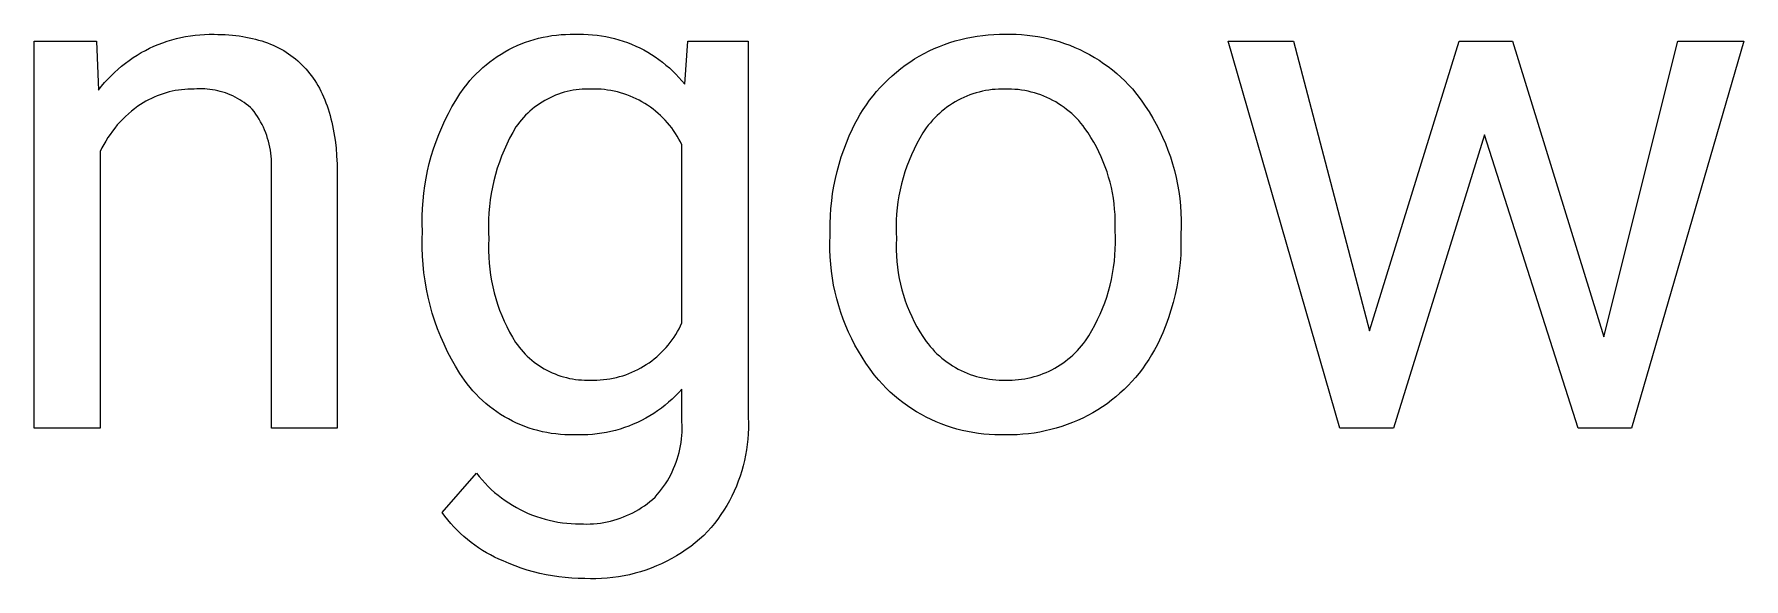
# Model space of a CAD drawing. Header units: millimetres. Extents: x -1283 to 2747, y -259 to 2557.
# Drawn here: x 1605.6 to 1691, y -88.9 to -61.6 of the extents above; entities that cross this region are included whole.
import ezdxf

# ---------------------------------------------------------------- set-up
doc = ezdxf.new("R2010")
doc.units = ezdxf.units.MM
doc.header["$MEASUREMENT"] = 0
doc.layers.add('Domyślny', color=7, linetype='Continuous', true_color=0x000000)

msp = doc.modelspace()

# ---------------------------------------------------------------- linework, layer by layer
at = {"layer": 'Domyślny'}
for p, q in [((1605.58, -81.318), (1605.58, -61.989)), ((1605.58, -61.989), (1608.693, -61.989)), ((1608.693, -61.989), (1608.8, -64.432)), ((1611.345, -62.342), (1611.56, -62.243)), ((1611.56, -62.243), (1611.779, -62.15)), ((1611.779, -62.15), (1612, -62.065)), ((1612, -62.065), (1612.225, -61.988)), ((1612.225, -61.988), (1612.452, -61.919)), ((1612.452, -61.919), (1612.681, -61.857)), ((1612.681, -61.857), (1612.912, -61.803)), ((1612.912, -61.803), (1613.145, -61.756)), ((1613.145, -61.756), (1613.379, -61.718)), ((1613.379, -61.718), (1613.615, -61.688)), ((1613.615, -61.688), (1613.851, -61.665)), ((1613.851, -61.665), (1614.088, -61.651)), ((1614.088, -61.651), (1614.325, -61.645)), ((1614.325, -61.645), (1614.562, -61.647)), ((1614.562, -61.647), (1614.752, -61.648)), ((1614.752, -61.648), (1614.938, -61.653)), ((1614.938, -61.653), (1615.121, -61.662)), ((1615.121, -61.662), (1615.302, -61.674)), ((1615.302, -61.674), (1615.479, -61.689)), ((1615.479, -61.689), (1615.653, -61.707)), ((1615.653, -61.707), (1615.825, -61.729)), ((1615.825, -61.729), (1615.993, -61.755)), ((1615.993, -61.755), (1616.159, -61.783)), ((1616.159, -61.783), (1616.322, -61.815)), ((1616.322, -61.815), (1616.481, -61.851)), ((1616.481, -61.851), (1616.638, -61.89)), ((1616.638, -61.89), (1616.792, -61.932)), ((1616.792, -61.932), (1616.943, -61.977)), ((1616.943, -61.977), (1617.09, -62.026)), ((1617.09, -62.026), (1617.235, -62.078)), ((1617.235, -62.078), (1617.377, -62.134)), ((1617.377, -62.134), (1617.516, -62.193)), ((1617.516, -62.193), (1617.652, -62.256)), ((1617.652, -62.256), (1617.785, -62.321)), ((1617.785, -62.321), (1617.916, -62.39)), ((1629.292, -62.41), (1629.494, -62.307)), ((1629.494, -62.307), (1629.701, -62.212)), ((1629.701, -62.212), (1629.91, -62.123)), ((1629.91, -62.123), (1630.122, -62.042)), ((1630.122, -62.042), (1630.337, -61.968)), ((1630.337, -61.968), (1630.555, -61.902)), ((1630.555, -61.902), (1630.774, -61.843)), ((1630.774, -61.843), (1630.996, -61.792)), ((1630.996, -61.792), (1631.219, -61.748)), ((1631.219, -61.748), (1631.443, -61.712)), ((1631.443, -61.712), (1631.669, -61.683)), ((1631.669, -61.683), (1631.895, -61.662)), ((1631.895, -61.662), (1632.122, -61.649)), ((1632.122, -61.649), (1632.349, -61.644)), ((1632.349, -61.644), (1632.576, -61.647)), ((1632.576, -61.647), (1632.8, -61.64)), ((1632.8, -61.64), (1633.024, -61.64)), ((1633.024, -61.64), (1633.248, -61.649)), ((1633.248, -61.649), (1633.471, -61.665)), ((1633.471, -61.665), (1633.694, -61.688)), ((1633.694, -61.688), (1633.916, -61.719)), ((1633.916, -61.719), (1634.136, -61.757)), ((1634.136, -61.757), (1634.356, -61.803)), ((1634.356, -61.803), (1634.573, -61.856)), ((1634.573, -61.856), (1634.789, -61.917)), ((1634.789, -61.917), (1635.002, -61.985)), ((1635.002, -61.985), (1635.213, -62.06)), ((1635.213, -62.06), (1635.421, -62.142)), ((1635.421, -62.142), (1635.627, -62.231)), ((1635.627, -62.231), (1635.829, -62.327)), ((1635.829, -62.327), (1636.028, -62.43)), ((1638.074, -64.143), (1638.235, -61.989)), ((1638.235, -61.989), (1641.241, -61.989)), ((1641.241, -61.989), (1641.241, -80.794)), ((1650.536, -62.359), (1650.794, -62.251)), ((1650.794, -62.251), (1651.055, -62.151)), ((1651.055, -62.151), (1651.32, -62.06)), ((1651.32, -62.06), (1651.587, -61.978)), ((1651.587, -61.978), (1651.857, -61.904)), ((1651.857, -61.904), (1652.129, -61.84)), ((1652.129, -61.84), (1652.403, -61.785)), ((1652.403, -61.785), (1652.679, -61.739)), ((1652.679, -61.739), (1652.956, -61.702)), ((1652.956, -61.702), (1653.235, -61.674)), ((1653.235, -61.674), (1653.514, -61.656)), ((1653.514, -61.656), (1653.793, -61.646)), ((1653.793, -61.646), (1654.073, -61.647)), ((1654.073, -61.647), (1654.348, -61.641)), ((1654.348, -61.641), (1654.623, -61.646)), ((1654.623, -61.646), (1654.898, -61.659)), ((1654.898, -61.659), (1655.172, -61.682)), ((1655.172, -61.682), (1655.445, -61.714)), ((1655.445, -61.714), (1655.716, -61.755)), ((1655.716, -61.755), (1655.987, -61.806)), ((1655.987, -61.806), (1656.255, -61.866)), ((1656.255, -61.866), (1656.521, -61.934)), ((1656.521, -61.934), (1656.785, -62.012)), ((1656.785, -62.012), (1657.046, -62.099)), ((1657.046, -62.099), (1657.304, -62.194)), ((1657.304, -62.194), (1657.559, -62.298)), ((1657.559, -62.298), (1657.809, -62.411)), ((1670.801, -81.318), (1665.215, -61.989)), ((1665.215, -61.989), (1668.49, -61.989)), ((1668.49, -61.989), (1672.279, -76.459)), ((1672.279, -76.459), (1676.762, -61.989)), ((1676.762, -61.989), (1679.413, -61.989)), ((1679.413, -61.989), (1683.986, -76.763)), ((1683.986, -76.763), (1687.685, -61.989)), ((1690.975, -61.989), (1685.373, -81.318)), ((1687.685, -61.989), (1690.975, -61.989)), ((1609.948, -63.235), (1610.134, -63.088)), ((1610.134, -63.088), (1610.325, -62.947)), ((1610.325, -62.947), (1610.52, -62.812)), ((1610.52, -62.812), (1610.72, -62.684)), ((1610.72, -62.684), (1610.924, -62.563)), ((1610.924, -62.563), (1611.133, -62.449)), ((1611.133, -62.449), (1611.345, -62.342)), ((1617.916, -62.39), (1618.043, -62.463)), ((1618.043, -62.463), (1618.167, -62.539)), ((1618.167, -62.539), (1618.288, -62.618)), ((1618.288, -62.618), (1618.407, -62.701)), ((1618.407, -62.701), (1618.522, -62.787)), ((1618.522, -62.787), (1618.634, -62.876)), ((1618.634, -62.876), (1618.744, -62.969)), ((1618.744, -62.969), (1618.85, -63.065)), ((1618.85, -63.065), (1618.954, -63.165)), ((1618.954, -63.165), (1619.055, -63.268)), ((1627.985, -63.311), (1628.158, -63.164)), ((1628.158, -63.164), (1628.336, -63.022)), ((1628.336, -63.022), (1628.518, -62.887)), ((1628.518, -62.887), (1628.705, -62.758)), ((1628.705, -62.758), (1628.897, -62.635)), ((1628.897, -62.635), (1629.092, -62.519)), ((1629.092, -62.519), (1629.292, -62.41)), ((1636.028, -62.43), (1636.223, -62.539)), ((1636.223, -62.539), (1636.415, -62.655)), ((1636.415, -62.655), (1636.602, -62.778)), ((1636.602, -62.778), (1636.785, -62.907)), ((1636.785, -62.907), (1636.964, -63.041)), ((1636.964, -63.041), (1637.138, -63.182)), ((1637.138, -63.182), (1637.308, -63.329)), ((1648.862, -63.357), (1649.084, -63.189)), ((1649.084, -63.189), (1649.312, -63.03)), ((1649.312, -63.03), (1649.545, -62.877)), ((1649.545, -62.877), (1649.787, -62.736)), ((1649.787, -62.736), (1650.032, -62.602)), ((1650.032, -62.602), (1650.282, -62.477)), ((1650.282, -62.477), (1650.536, -62.359)), ((1657.809, -62.411), (1658.056, -62.532)), ((1658.056, -62.532), (1658.299, -62.662)), ((1658.299, -62.662), (1658.537, -62.799)), ((1658.537, -62.799), (1658.77, -62.945)), ((1658.77, -62.945), (1658.998, -63.098)), ((1658.998, -63.098), (1659.221, -63.259)), ((1609.099, -64.062), (1609.257, -63.886)), ((1609.257, -63.886), (1609.421, -63.714)), ((1609.421, -63.714), (1609.591, -63.549)), ((1609.591, -63.549), (1609.767, -63.389)), ((1609.767, -63.389), (1609.948, -63.235)), ((1619.055, -63.268), (1619.152, -63.374)), ((1619.152, -63.374), (1619.247, -63.483)), ((1619.247, -63.483), (1619.339, -63.597)), ((1619.339, -63.597), (1619.427, -63.713)), ((1619.427, -63.713), (1619.513, -63.833)), ((1619.513, -63.833), (1619.596, -63.956)), ((1619.596, -63.956), (1619.676, -64.082)), ((1627.202, -64.133), (1627.347, -63.958)), ((1627.347, -63.958), (1627.498, -63.788)), ((1627.498, -63.788), (1627.655, -63.624)), ((1627.655, -63.624), (1627.817, -63.465)), ((1627.817, -63.465), (1627.985, -63.311)), ((1637.308, -63.329), (1637.472, -63.481)), ((1637.472, -63.481), (1637.631, -63.639)), ((1637.631, -63.639), (1637.784, -63.802)), ((1637.784, -63.802), (1637.932, -63.97)), ((1637.932, -63.97), (1638.074, -64.143)), ((1648.032, -64.098), (1648.23, -63.902)), ((1648.23, -63.902), (1648.435, -63.713)), ((1648.435, -63.713), (1648.645, -63.532)), ((1648.645, -63.532), (1648.862, -63.357)), ((1659.221, -63.259), (1659.439, -63.428)), ((1659.439, -63.428), (1659.65, -63.604)), ((1659.65, -63.604), (1659.855, -63.787)), ((1659.855, -63.787), (1660.054, -63.976)), ((1660.054, -63.976), (1660.247, -64.173)), ((1608.8, -64.432), (1608.946, -64.244)), ((1608.946, -64.244), (1609.099, -64.062)), ((1611.434, -64.847), (1611.293, -64.917)), ((1611.577, -64.781), (1611.434, -64.847)), ((1611.722, -64.72), (1611.577, -64.781)), ((1611.869, -64.664), (1611.722, -64.72)), ((1612.018, -64.613), (1611.869, -64.664)), ((1612.169, -64.567), (1612.018, -64.613)), ((1612.321, -64.526), (1612.169, -64.567)), ((1612.474, -64.49), (1612.321, -64.526)), ((1612.628, -64.459), (1612.474, -64.49)), ((1612.784, -64.434), (1612.628, -64.459)), ((1612.94, -64.413), (1612.784, -64.434)), ((1613.096, -64.398), (1612.94, -64.413)), ((1613.253, -64.388), (1613.096, -64.398)), ((1613.411, -64.383), (1613.253, -64.388)), ((1613.568, -64.383), (1613.411, -64.383)), ((1613.7, -64.375), (1613.568, -64.383)), ((1613.832, -64.37), (1613.7, -64.375)), ((1613.964, -64.371), (1613.832, -64.37)), ((1614.095, -64.375), (1613.964, -64.371)), ((1614.227, -64.385), (1614.095, -64.375)), ((1614.358, -64.399), (1614.227, -64.385)), ((1614.489, -64.418), (1614.358, -64.399)), ((1614.619, -64.441), (1614.489, -64.418)), ((1614.748, -64.468), (1614.619, -64.441)), ((1614.876, -64.5), (1614.748, -64.468)), ((1615.002, -64.537), (1614.876, -64.5)), ((1615.128, -64.578), (1615.002, -64.537)), ((1615.252, -64.623), (1615.128, -64.578)), ((1615.374, -64.672), (1615.252, -64.623)), ((1615.494, -64.726), (1615.374, -64.672)), ((1615.613, -64.784), (1615.494, -64.726)), ((1615.729, -64.846), (1615.613, -64.784)), ((1615.844, -64.912), (1615.729, -64.846)), ((1619.676, -64.082), (1619.753, -64.212)), ((1619.753, -64.212), (1619.827, -64.345)), ((1619.827, -64.345), (1619.898, -64.482)), ((1619.898, -64.482), (1619.966, -64.622)), ((1619.966, -64.622), (1620.031, -64.765)), ((1620.031, -64.765), (1620.094, -64.912)), ((1626.643, -64.948), (1626.847, -64.627)), ((1626.847, -64.627), (1627.063, -64.313)), ((1627.063, -64.313), (1627.202, -64.133)), ((1631.211, -64.881), (1631.078, -64.953)), ((1631.346, -64.813), (1631.211, -64.881)), ((1631.483, -64.749), (1631.346, -64.813)), ((1631.622, -64.691), (1631.483, -64.749)), ((1631.764, -64.637), (1631.622, -64.691)), ((1631.907, -64.589), (1631.764, -64.637)), ((1632.052, -64.545), (1631.907, -64.589)), ((1632.198, -64.506), (1632.052, -64.545)), ((1632.345, -64.473), (1632.198, -64.506)), ((1632.494, -64.445), (1632.345, -64.473)), ((1632.643, -64.421), (1632.494, -64.445)), ((1632.793, -64.403), (1632.643, -64.421)), ((1632.944, -64.39), (1632.793, -64.403)), ((1633.095, -64.383), (1632.944, -64.39)), ((1633.246, -64.381), (1633.095, -64.383)), ((1633.397, -64.383), (1633.246, -64.381)), ((1633.563, -64.382), (1633.397, -64.383)), ((1633.728, -64.386), (1633.563, -64.382)), ((1633.894, -64.395), (1633.728, -64.386)), ((1634.059, -64.411), (1633.894, -64.395)), ((1634.223, -64.431), (1634.059, -64.411)), ((1634.387, -64.458), (1634.223, -64.431)), ((1634.55, -64.49), (1634.387, -64.458)), ((1634.711, -64.527), (1634.55, -64.49)), ((1634.871, -64.57), (1634.711, -64.527)), ((1635.03, -64.619), (1634.871, -64.57)), ((1635.187, -64.672), (1635.03, -64.619)), ((1635.342, -64.731), (1635.187, -64.672)), ((1635.494, -64.796), (1635.342, -64.731)), ((1635.645, -64.865), (1635.494, -64.796)), ((1635.793, -64.94), (1635.645, -64.865)), ((1647.308, -64.943), (1647.479, -64.723)), ((1647.479, -64.723), (1647.656, -64.509)), ((1647.656, -64.509), (1647.841, -64.3)), ((1647.841, -64.3), (1648.032, -64.098)), ((1651.87, -64.868), (1651.725, -64.942)), ((1652.017, -64.799), (1651.87, -64.868)), ((1652.166, -64.735), (1652.017, -64.799)), ((1652.318, -64.676), (1652.166, -64.735)), ((1652.471, -64.622), (1652.318, -64.676)), ((1652.627, -64.573), (1652.471, -64.622)), ((1652.784, -64.53), (1652.627, -64.573)), ((1652.942, -64.492), (1652.784, -64.53)), ((1653.101, -64.46), (1652.942, -64.492)), ((1653.262, -64.434), (1653.101, -64.46)), ((1653.423, -64.412), (1653.262, -64.434)), ((1653.585, -64.397), (1653.423, -64.412)), ((1653.748, -64.387), (1653.585, -64.397)), ((1653.91, -64.382), (1653.748, -64.387)), ((1654.073, -64.383), (1653.91, -64.382)), ((1654.238, -64.382), (1654.073, -64.383)), ((1654.404, -64.386), (1654.238, -64.382)), ((1654.569, -64.396), (1654.404, -64.386)), ((1654.733, -64.411), (1654.569, -64.396)), ((1654.897, -64.432), (1654.733, -64.411)), ((1655.06, -64.459), (1654.897, -64.432)), ((1655.222, -64.491), (1655.06, -64.459)), ((1655.383, -64.529), (1655.222, -64.491)), ((1655.543, -64.573), (1655.383, -64.529)), ((1655.7, -64.622), (1655.543, -64.573)), ((1655.857, -64.676), (1655.7, -64.622)), ((1656.011, -64.736), (1655.857, -64.676)), ((1656.163, -64.801), (1656.011, -64.736)), ((1656.312, -64.872), (1656.163, -64.801)), ((1656.459, -64.947), (1656.312, -64.872)), ((1660.247, -64.173), (1660.433, -64.375)), ((1660.433, -64.375), (1660.656, -64.653)), ((1660.656, -64.653), (1660.87, -64.937)), ((1610.143, -65.747), (1610.001, -65.886)), ((1610.29, -65.614), (1610.143, -65.747)), ((1610.441, -65.485), (1610.29, -65.614)), ((1610.596, -65.362), (1610.441, -65.485)), ((1610.755, -65.244), (1610.596, -65.362)), ((1610.885, -65.156), (1610.755, -65.244)), ((1611.019, -65.072), (1610.885, -65.156)), ((1611.154, -64.992), (1611.019, -65.072)), ((1611.293, -64.917), (1611.154, -64.992)), ((1615.955, -64.982), (1615.844, -64.912)), ((1616.065, -65.056), (1615.955, -64.982)), ((1616.172, -65.133), (1616.065, -65.056)), ((1616.276, -65.214), (1616.172, -65.133)), ((1616.377, -65.299), (1616.276, -65.214)), ((1616.475, -65.387), (1616.377, -65.299)), ((1616.566, -65.507), (1616.475, -65.387)), ((1616.654, -65.63), (1616.566, -65.507)), ((1616.737, -65.756), (1616.654, -65.63)), ((1620.094, -64.912), (1620.153, -65.062)), ((1620.153, -65.062), (1620.209, -65.216)), ((1620.209, -65.216), (1620.263, -65.373)), ((1620.263, -65.373), (1620.313, -65.533)), ((1620.313, -65.533), (1620.36, -65.697)), ((1620.36, -65.697), (1620.405, -65.863)), ((1626.095, -65.95), (1626.266, -65.61)), ((1626.266, -65.61), (1626.449, -65.276)), ((1626.449, -65.276), (1626.643, -64.948)), ((1630.124, -65.69), (1630.02, -65.8)), ((1630.231, -65.584), (1630.124, -65.69)), ((1630.343, -65.481), (1630.231, -65.584)), ((1630.457, -65.383), (1630.343, -65.481)), ((1630.575, -65.288), (1630.457, -65.383)), ((1630.697, -65.198), (1630.575, -65.288)), ((1630.821, -65.112), (1630.697, -65.198)), ((1630.948, -65.031), (1630.821, -65.112)), ((1631.078, -64.953), (1630.948, -65.031)), ((1635.939, -65.019), (1635.793, -64.94)), ((1636.081, -65.104), (1635.939, -65.019)), ((1636.221, -65.193), (1636.081, -65.104)), ((1636.358, -65.287), (1636.221, -65.193)), ((1636.491, -65.385), (1636.358, -65.287)), ((1636.621, -65.488), (1636.491, -65.385)), ((1636.747, -65.595), (1636.621, -65.488)), ((1636.87, -65.707), (1636.747, -65.595)), ((1636.988, -65.823), (1636.87, -65.707)), ((1646.704, -65.878), (1646.843, -65.637)), ((1646.843, -65.637), (1646.991, -65.4)), ((1646.991, -65.4), (1647.146, -65.169)), ((1647.146, -65.169), (1647.308, -64.943)), ((1650.676, -65.706), (1650.561, -65.821)), ((1650.795, -65.595), (1650.676, -65.706)), ((1650.918, -65.489), (1650.795, -65.595)), ((1651.044, -65.386), (1650.918, -65.489)), ((1651.174, -65.288), (1651.044, -65.386)), ((1651.307, -65.195), (1651.174, -65.288)), ((1651.443, -65.106), (1651.307, -65.195)), ((1651.583, -65.022), (1651.443, -65.106)), ((1651.725, -64.942), (1651.583, -65.022)), ((1656.604, -65.027), (1656.459, -64.947)), ((1656.745, -65.113), (1656.604, -65.027)), ((1656.884, -65.203), (1656.745, -65.113)), ((1657.019, -65.298), (1656.884, -65.203)), ((1657.151, -65.398), (1657.019, -65.298)), ((1657.279, -65.502), (1657.151, -65.398)), ((1657.404, -65.61), (1657.279, -65.502)), ((1657.525, -65.723), (1657.404, -65.61)), ((1657.642, -65.84), (1657.525, -65.723)), ((1660.87, -64.937), (1661.074, -65.229)), ((1661.074, -65.229), (1661.268, -65.528)), ((1661.268, -65.528), (1661.452, -65.832)), ((1609.483, -66.486), (1609.367, -66.646)), ((1609.605, -66.329), (1609.483, -66.486)), ((1609.732, -66.177), (1609.605, -66.329)), ((1609.864, -66.029), (1609.732, -66.177)), ((1610.001, -65.886), (1609.864, -66.029)), ((1616.815, -65.884), (1616.737, -65.756)), ((1616.89, -66.015), (1616.815, -65.884)), ((1616.96, -66.149), (1616.89, -66.015)), ((1617.026, -66.285), (1616.96, -66.149)), ((1617.086, -66.423), (1617.026, -66.285)), ((1617.143, -66.562), (1617.086, -66.423)), ((1617.194, -66.704), (1617.143, -66.562)), ((1620.405, -65.863), (1620.446, -66.034)), ((1620.446, -66.034), (1620.485, -66.208)), ((1620.485, -66.208), (1620.521, -66.385)), ((1620.521, -66.385), (1620.553, -66.565)), ((1620.553, -66.565), (1620.583, -66.749)), ((1625.787, -66.647), (1625.935, -66.296)), ((1625.935, -66.296), (1626.095, -65.95)), ((1629.482, -66.554), (1629.328, -66.841)), ((1629.645, -66.273), (1629.482, -66.554)), ((1629.732, -66.15), (1629.645, -66.273)), ((1629.824, -66.03), (1629.732, -66.15)), ((1629.92, -65.913), (1629.824, -66.03)), ((1630.02, -65.8), (1629.92, -65.913)), ((1637.103, -65.942), (1636.988, -65.823)), ((1637.214, -66.066), (1637.103, -65.942)), ((1637.32, -66.193), (1637.214, -66.066)), ((1637.422, -66.324), (1637.32, -66.193)), ((1637.519, -66.458), (1637.422, -66.324)), ((1637.612, -66.595), (1637.519, -66.458)), ((1637.7, -66.736), (1637.612, -66.595)), ((1646.294, -66.715), (1646.45, -66.373)), ((1646.45, -66.373), (1646.573, -66.123)), ((1646.573, -66.123), (1646.704, -65.878)), ((1649.975, -66.577), (1649.817, -66.84)), ((1650.141, -66.319), (1649.975, -66.577)), ((1650.24, -66.189), (1650.141, -66.319)), ((1650.342, -66.063), (1650.24, -66.189)), ((1650.449, -65.94), (1650.342, -66.063)), ((1650.561, -65.821), (1650.449, -65.94)), ((1657.755, -65.96), (1657.642, -65.84)), ((1657.863, -66.085), (1657.755, -65.96)), ((1657.968, -66.213), (1657.863, -66.085)), ((1658.067, -66.345), (1657.968, -66.213)), ((1658.221, -66.569), (1658.067, -66.345)), ((1658.367, -66.799), (1658.221, -66.569)), ((1661.452, -65.832), (1661.626, -66.143)), ((1661.626, -66.143), (1661.789, -66.46)), ((1661.789, -66.46), (1661.941, -66.782)), ((1608.957, -67.325), (1608.87, -67.503)), ((1609.051, -67.15), (1608.957, -67.325)), ((1609.15, -66.978), (1609.051, -67.15)), ((1609.256, -66.81), (1609.15, -66.978)), ((1609.367, -66.646), (1609.256, -66.81)), ((1617.241, -66.847), (1617.194, -66.704)), ((1617.283, -66.992), (1617.241, -66.847)), ((1617.32, -67.138), (1617.283, -66.992)), ((1617.352, -67.286), (1617.32, -67.138)), ((1617.379, -67.434), (1617.352, -67.286)), ((1617.401, -67.583), (1617.379, -67.434)), ((1620.583, -66.749), (1620.61, -66.936)), ((1620.61, -66.936), (1620.655, -67.321)), ((1620.655, -67.321), (1620.687, -67.719)), ((1625.414, -67.727), (1625.526, -67.363)), ((1625.526, -67.363), (1625.651, -67.003)), ((1625.651, -67.003), (1625.787, -66.647)), ((1629.052, -67.428), (1628.928, -67.729)), ((1629.185, -67.132), (1629.052, -67.428)), ((1629.328, -66.841), (1629.185, -67.132)), ((1637.784, -66.879), (1637.7, -66.736)), ((1637.862, -67.025), (1637.784, -66.879)), ((1637.935, -67.174), (1637.862, -67.025)), ((1637.935, -76.063), (1637.935, -67.174)), ((1645.894, -67.77), (1646.015, -67.414)), ((1646.015, -67.414), (1646.149, -67.063)), ((1646.149, -67.063), (1646.294, -66.715)), ((1649.528, -67.383), (1649.399, -67.662)), ((1649.668, -67.109), (1649.528, -67.383)), ((1649.817, -66.84), (1649.668, -67.109)), ((1658.506, -67.032), (1658.367, -66.799)), ((1658.636, -67.271), (1658.506, -67.032)), ((1658.759, -67.513), (1658.636, -67.271)), ((1661.941, -66.782), (1662.082, -67.109)), ((1662.082, -67.109), (1662.212, -67.44)), ((1662.212, -67.44), (1662.331, -67.776)), ((1678.026, -66.669), (1673.471, -81.318)), ((1682.703, -81.318), (1678.026, -66.669)), ((1608.87, -67.503), (1608.87, -81.318)), ((1617.418, -67.733), (1617.401, -67.583)), ((1617.43, -67.883), (1617.418, -67.733)), ((1617.437, -68.034), (1617.43, -67.883)), ((1617.436, -68.336), (1617.439, -68.185)), ((1617.439, -68.185), (1617.437, -68.034)), ((1620.687, -67.719), (1620.708, -68.13)), ((1620.708, -68.13), (1620.718, -68.556)), ((1625.227, -68.465), (1625.314, -68.094)), ((1625.314, -68.094), (1625.414, -67.727)), ((1628.815, -68.033), (1628.712, -68.342)), ((1628.928, -67.729), (1628.815, -68.033)), ((1645.685, -68.493), (1645.784, -68.13)), ((1645.784, -68.13), (1645.894, -67.77)), ((1649.168, -68.231), (1649.068, -68.522)), ((1649.279, -67.945), (1649.168, -68.231)), ((1649.399, -67.662), (1649.279, -67.945)), ((1658.873, -67.76), (1658.759, -67.513)), ((1658.98, -68.01), (1658.873, -67.76)), ((1659.078, -68.264), (1658.98, -68.01)), ((1659.167, -68.52), (1659.078, -68.264)), ((1662.331, -67.776), (1662.438, -68.116)), ((1662.438, -68.116), (1662.534, -68.459)), ((1617.428, -68.486), (1617.436, -68.336)), ((1617.428, -81.318), (1617.428, -68.486)), ((1620.718, -68.556), (1620.718, -81.318)), ((1625.089, -69.214), (1625.152, -68.838)), ((1625.152, -68.838), (1625.227, -68.465)), ((1628.538, -68.968), (1628.468, -69.285)), ((1628.62, -68.653), (1628.538, -68.968)), ((1628.712, -68.342), (1628.62, -68.653)), ((1645.525, -69.228), (1645.599, -68.859)), ((1645.599, -68.859), (1645.685, -68.493)), ((1648.898, -69.113), (1648.828, -69.412)), ((1648.978, -68.816), (1648.898, -69.113)), ((1649.068, -68.522), (1648.978, -68.816)), ((1659.248, -68.78), (1659.167, -68.52)), ((1659.32, -69.042), (1659.248, -68.78)), ((1659.384, -69.306), (1659.32, -69.042)), ((1662.534, -68.459), (1662.618, -68.805)), ((1662.618, -68.805), (1662.69, -69.153)), ((1662.69, -69.153), (1662.75, -69.504)), ((1624.978, -70.351), (1625.002, -69.971)), ((1625.002, -69.971), (1625.039, -69.592)), ((1625.039, -69.592), (1625.089, -69.214)), ((1628.358, -69.925), (1628.32, -70.247)), ((1628.407, -69.604), (1628.358, -69.925)), ((1628.468, -69.285), (1628.407, -69.604)), ((1645.376, -70.347), (1645.414, -69.972)), ((1645.414, -69.972), (1645.463, -69.599)), ((1645.463, -69.599), (1645.525, -69.228)), ((1648.719, -70.017), (1648.681, -70.322)), ((1648.768, -69.713), (1648.719, -70.017)), ((1648.828, -69.412), (1648.768, -69.713)), ((1659.438, -69.572), (1659.384, -69.306)), ((1659.484, -69.84), (1659.438, -69.572)), ((1659.521, -70.11), (1659.484, -69.84)), ((1662.75, -69.504), (1662.799, -69.857)), ((1662.799, -69.857), (1662.835, -70.211)), ((1624.966, -70.731), (1624.978, -70.351)), ((1624.967, -71.112), (1624.966, -70.731)), ((1628.292, -70.571), (1628.276, -70.896)), ((1628.32, -70.247), (1628.292, -70.571)), ((1645.339, -71.098), (1645.351, -70.722)), ((1645.351, -70.722), (1645.376, -70.347)), ((1648.653, -70.628), (1648.636, -70.935)), ((1648.681, -70.322), (1648.653, -70.628)), ((1659.549, -70.38), (1659.521, -70.11)), ((1659.568, -70.651), (1659.549, -70.38)), ((1659.578, -70.923), (1659.568, -70.651)), ((1662.835, -70.211), (1662.86, -70.567)), ((1662.86, -70.567), (1662.872, -70.923)), ((1624.965, -71.907), (1624.981, -71.493)), ((1624.981, -71.493), (1624.967, -71.112)), ((1628.276, -70.896), (1628.27, -71.22)), ((1628.27, -71.22), (1628.276, -71.545)), ((1628.276, -71.545), (1628.292, -71.87)), ((1645.327, -72.061), (1645.339, -71.707)), ((1645.339, -71.474), (1645.339, -71.098)), ((1645.339, -71.707), (1645.339, -71.474)), ((1648.636, -70.935), (1648.629, -71.242)), ((1648.629, -71.242), (1648.633, -71.549)), ((1648.633, -71.549), (1648.647, -71.856)), ((1659.571, -71.466), (1659.579, -71.194)), ((1659.584, -71.771), (1659.571, -71.466)), ((1659.579, -71.194), (1659.578, -70.923)), ((1662.872, -71.279), (1662.861, -71.634)), ((1662.861, -71.634), (1662.861, -71.867)), ((1662.872, -70.923), (1662.872, -71.279)), ((1624.964, -72.321), (1624.965, -71.907)), ((1624.977, -72.735), (1624.964, -72.321)), ((1628.28, -72.171), (1628.279, -72.473)), ((1628.279, -72.473), (1628.288, -72.774)), ((1628.292, -71.87), (1628.28, -72.171)), ((1645.328, -72.416), (1645.327, -72.061)), ((1645.341, -72.77), (1645.328, -72.416)), ((1648.647, -71.856), (1648.638, -72.143)), ((1648.638, -72.143), (1648.639, -72.429)), ((1648.639, -72.429), (1648.65, -72.715)), ((1659.561, -72.684), (1659.579, -72.38)), ((1659.579, -72.38), (1659.587, -72.075)), ((1659.587, -72.075), (1659.584, -71.771)), ((1662.86, -72.268), (1662.846, -72.669)), ((1662.861, -71.867), (1662.86, -72.268)), ((1625.004, -73.148), (1624.977, -72.735)), ((1625.045, -73.56), (1625.004, -73.148)), ((1628.288, -72.774), (1628.307, -73.075)), ((1628.307, -73.075), (1628.337, -73.375)), ((1628.337, -73.375), (1628.377, -73.674)), ((1645.366, -73.124), (1645.341, -72.77)), ((1645.403, -73.476), (1645.366, -73.124)), ((1648.65, -72.715), (1648.67, -73.001)), ((1648.67, -73.001), (1648.701, -73.285)), ((1648.701, -73.285), (1648.742, -73.569)), ((1659.446, -73.591), (1659.494, -73.29)), ((1659.494, -73.29), (1659.533, -72.987)), ((1659.533, -72.987), (1659.561, -72.684)), ((1662.818, -73.069), (1662.776, -73.468)), ((1662.846, -72.669), (1662.818, -73.069)), ((1625.101, -73.97), (1625.045, -73.56)), ((1625.171, -74.378), (1625.101, -73.97)), ((1628.377, -73.674), (1628.427, -73.971)), ((1628.427, -73.971), (1628.487, -74.267)), ((1628.487, -74.267), (1628.558, -74.56)), ((1645.451, -73.827), (1645.403, -73.476)), ((1645.512, -74.177), (1645.451, -73.827)), ((1645.584, -74.524), (1645.512, -74.177)), ((1648.742, -73.569), (1648.792, -73.851)), ((1648.792, -73.851), (1648.852, -74.131)), ((1648.852, -74.131), (1648.922, -74.408)), ((1659.239, -74.481), (1659.318, -74.186)), ((1659.318, -74.186), (1659.387, -73.89)), ((1659.387, -73.89), (1659.446, -73.591)), ((1662.65, -74.261), (1662.567, -74.653)), ((1662.72, -73.866), (1662.65, -74.261)), ((1662.776, -73.468), (1662.72, -73.866)), ((1625.256, -74.783), (1625.171, -74.378)), ((1625.354, -75.186), (1625.256, -74.783)), ((1628.558, -74.56), (1628.638, -74.851)), ((1628.638, -74.851), (1628.728, -75.138)), ((1628.728, -75.138), (1628.828, -75.423)), ((1645.669, -74.868), (1645.584, -74.524)), ((1645.764, -75.21), (1645.669, -74.868)), ((1648.922, -74.408), (1649.002, -74.683)), ((1649.002, -74.683), (1649.091, -74.956)), ((1649.091, -74.956), (1649.189, -75.224)), ((1658.942, -75.345), (1659.051, -75.06)), ((1659.051, -75.06), (1659.15, -74.772)), ((1659.15, -74.772), (1659.239, -74.481)), ((1662.47, -75.042), (1662.359, -75.428)), ((1662.567, -74.653), (1662.47, -75.042)), ((1625.466, -75.584), (1625.354, -75.186)), ((1625.591, -75.979), (1625.466, -75.584)), ((1625.731, -76.369), (1625.591, -75.979)), ((1628.828, -75.423), (1628.938, -75.704)), ((1628.938, -75.704), (1629.057, -75.981)), ((1629.057, -75.981), (1629.186, -76.253)), ((1645.872, -75.548), (1645.764, -75.21)), ((1645.99, -75.882), (1645.872, -75.548)), ((1646.12, -76.212), (1645.99, -75.882)), ((1649.189, -75.224), (1649.297, -75.49)), ((1649.297, -75.49), (1649.414, -75.751)), ((1649.414, -75.751), (1649.54, -76.008)), ((1658.559, -76.175), (1658.696, -75.903)), ((1658.696, -75.903), (1658.824, -75.626)), ((1658.824, -75.626), (1658.942, -75.345)), ((1662.235, -75.809), (1662.098, -76.186)), ((1662.359, -75.428), (1662.235, -75.809)), ((1625.884, -76.754), (1625.731, -76.369)), ((1626.05, -77.133), (1625.884, -76.754)), ((1629.186, -76.253), (1629.324, -76.521)), ((1629.324, -76.521), (1629.471, -76.785)), ((1629.471, -76.785), (1629.627, -77.043)), ((1637.449, -76.913), (1637.542, -76.779)), ((1637.542, -76.779), (1637.63, -76.641)), ((1637.63, -76.641), (1637.714, -76.501)), ((1637.714, -76.501), (1637.792, -76.357)), ((1637.792, -76.357), (1637.866, -76.211)), ((1637.866, -76.211), (1637.935, -76.063)), ((1646.261, -76.537), (1646.12, -76.212)), ((1646.413, -76.857), (1646.261, -76.537)), ((1649.54, -76.008), (1649.675, -76.261)), ((1649.675, -76.261), (1649.819, -76.508)), ((1649.819, -76.508), (1649.971, -76.751)), ((1649.971, -76.751), (1650.132, -76.988)), ((1658.094, -76.961), (1658.258, -76.704)), ((1658.258, -76.704), (1658.413, -76.442)), ((1658.413, -76.442), (1658.559, -76.175)), ((1661.948, -76.559), (1661.785, -76.925)), ((1662.098, -76.186), (1661.948, -76.559)), ((1626.229, -77.506), (1626.05, -77.133)), ((1626.42, -77.873), (1626.229, -77.506)), ((1629.627, -77.043), (1629.714, -77.165)), ((1629.714, -77.165), (1629.805, -77.285)), ((1629.805, -77.285), (1629.901, -77.402)), ((1629.901, -77.402), (1630, -77.515)), ((1630, -77.515), (1630.103, -77.624)), ((1630.103, -77.624), (1630.21, -77.73)), ((1636.678, -77.757), (1636.8, -77.648)), ((1636.8, -77.648), (1636.919, -77.535)), ((1636.919, -77.535), (1637.033, -77.418)), ((1637.033, -77.418), (1637.143, -77.297)), ((1637.143, -77.297), (1637.249, -77.173)), ((1637.249, -77.173), (1637.351, -77.045)), ((1637.351, -77.045), (1637.449, -76.913)), ((1646.576, -77.172), (1646.413, -76.857)), ((1646.749, -77.482), (1646.576, -77.172)), ((1646.933, -77.785), (1646.749, -77.482)), ((1650.132, -76.988), (1650.232, -77.118)), ((1650.232, -77.118), (1650.336, -77.246)), ((1650.336, -77.246), (1650.444, -77.369)), ((1650.444, -77.369), (1650.557, -77.489)), ((1650.557, -77.489), (1650.673, -77.604)), ((1650.673, -77.604), (1650.794, -77.716)), ((1657.341, -77.782), (1657.46, -77.676)), ((1657.46, -77.676), (1657.576, -77.566)), ((1657.576, -77.566), (1657.687, -77.452)), ((1657.687, -77.452), (1657.795, -77.334)), ((1657.795, -77.334), (1657.899, -77.213)), ((1657.899, -77.213), (1657.999, -77.089)), ((1657.999, -77.089), (1658.094, -76.961)), ((1661.397, -77.661), (1661.251, -77.897)), ((1661.534, -77.42), (1661.397, -77.661)), ((1661.664, -77.175), (1661.534, -77.42)), ((1661.785, -76.925), (1661.664, -77.175)), ((1626.625, -78.233), (1626.42, -77.873)), ((1626.842, -78.586), (1626.625, -78.233)), ((1630.21, -77.73), (1630.321, -77.832)), ((1630.321, -77.832), (1630.435, -77.93)), ((1630.435, -77.93), (1630.553, -78.024)), ((1630.553, -78.024), (1630.673, -78.114)), ((1630.673, -78.114), (1630.797, -78.2)), ((1630.797, -78.2), (1630.924, -78.281)), ((1630.924, -78.281), (1631.053, -78.358)), ((1631.053, -78.358), (1631.185, -78.43)), ((1631.185, -78.43), (1631.32, -78.498)), ((1631.32, -78.498), (1631.456, -78.561)), ((1631.456, -78.561), (1631.595, -78.619)), ((1635.284, -78.596), (1635.435, -78.534)), ((1635.435, -78.534), (1635.584, -78.467)), ((1635.584, -78.467), (1635.731, -78.395)), ((1635.731, -78.395), (1635.875, -78.318)), ((1635.875, -78.318), (1636.017, -78.236)), ((1636.017, -78.236), (1636.155, -78.149)), ((1636.155, -78.149), (1636.291, -78.058)), ((1636.291, -78.058), (1636.424, -77.962)), ((1636.424, -77.962), (1636.553, -77.861)), ((1636.553, -77.861), (1636.678, -77.757)), ((1647.127, -78.082), (1646.933, -77.785)), ((1647.33, -78.372), (1647.127, -78.082)), ((1647.544, -78.655), (1647.33, -78.372)), ((1650.794, -77.716), (1650.918, -77.823)), ((1650.918, -77.823), (1651.046, -77.926)), ((1651.046, -77.926), (1651.178, -78.024)), ((1651.178, -78.024), (1651.312, -78.118)), ((1651.312, -78.118), (1651.45, -78.207)), ((1651.45, -78.207), (1651.591, -78.292)), ((1651.591, -78.292), (1651.735, -78.371)), ((1651.735, -78.371), (1651.881, -78.446)), ((1651.881, -78.446), (1652.03, -78.515)), ((1652.03, -78.515), (1652.181, -78.579)), ((1655.981, -78.6), (1656.128, -78.539)), ((1656.128, -78.539), (1656.274, -78.474)), ((1656.274, -78.474), (1656.417, -78.403)), ((1656.417, -78.403), (1656.557, -78.328)), ((1656.557, -78.328), (1656.695, -78.248)), ((1656.695, -78.248), (1656.831, -78.164)), ((1656.831, -78.164), (1656.963, -78.075)), ((1656.963, -78.075), (1657.092, -77.981)), ((1657.092, -77.981), (1657.218, -77.884)), ((1657.218, -77.884), (1657.341, -77.782)), ((1660.936, -78.353), (1660.767, -78.573)), ((1661.097, -78.127), (1660.936, -78.353)), ((1661.251, -77.897), (1661.097, -78.127)), ((1627.071, -78.931), (1626.842, -78.586)), ((1627.207, -79.113), (1627.071, -78.931)), ((1627.349, -79.29), (1627.207, -79.113)), ((1627.497, -79.462), (1627.349, -79.29)), ((1631.595, -78.619), (1631.736, -78.672)), ((1631.736, -78.672), (1631.878, -78.721)), ((1631.878, -78.721), (1632.023, -78.764)), ((1632.023, -78.764), (1632.168, -78.802)), ((1632.168, -78.802), (1632.315, -78.836)), ((1632.315, -78.836), (1632.463, -78.864)), ((1632.463, -78.864), (1632.611, -78.887)), ((1632.611, -78.887), (1632.761, -78.904)), ((1632.761, -78.904), (1632.911, -78.917)), ((1632.911, -78.917), (1633.061, -78.924)), ((1633.061, -78.924), (1633.212, -78.926)), ((1633.212, -78.926), (1633.362, -78.923)), ((1633.362, -78.923), (1633.526, -78.926)), ((1633.526, -78.926), (1633.689, -78.923)), ((1633.689, -78.923), (1633.853, -78.915)), ((1633.853, -78.915), (1634.016, -78.902)), ((1634.016, -78.902), (1634.178, -78.882)), ((1634.178, -78.882), (1634.34, -78.858)), ((1634.34, -78.858), (1634.5, -78.828)), ((1634.5, -78.828), (1634.66, -78.792)), ((1634.66, -78.792), (1634.818, -78.751)), ((1634.818, -78.751), (1634.975, -78.705)), ((1634.975, -78.705), (1635.13, -78.653)), ((1635.13, -78.653), (1635.284, -78.596)), ((1637.933, -79.377), (1637.776, -79.549)), ((1637.933, -81.01), (1637.933, -79.377)), ((1647.767, -78.931), (1647.544, -78.655)), ((1647.952, -79.133), (1647.767, -78.931)), ((1648.144, -79.33), (1647.952, -79.133)), ((1648.342, -79.519), (1648.144, -79.33)), ((1652.181, -78.579), (1652.335, -78.638)), ((1652.335, -78.638), (1652.49, -78.691)), ((1652.49, -78.691), (1652.647, -78.74)), ((1652.647, -78.74), (1652.806, -78.782)), ((1652.806, -78.782), (1652.966, -78.819)), ((1652.966, -78.819), (1653.127, -78.851)), ((1653.127, -78.851), (1653.289, -78.877)), ((1653.289, -78.877), (1653.452, -78.898)), ((1653.452, -78.898), (1653.615, -78.912)), ((1653.615, -78.912), (1653.779, -78.922)), ((1653.779, -78.922), (1653.944, -78.925)), ((1653.944, -78.925), (1654.108, -78.923)), ((1654.108, -78.923), (1654.267, -78.925)), ((1654.267, -78.925), (1654.427, -78.922)), ((1654.427, -78.922), (1654.586, -78.914)), ((1654.586, -78.914), (1654.745, -78.9)), ((1654.745, -78.9), (1654.903, -78.881)), ((1654.903, -78.881), (1655.061, -78.857)), ((1655.061, -78.857), (1655.217, -78.827)), ((1655.217, -78.827), (1655.373, -78.792)), ((1655.373, -78.792), (1655.527, -78.752)), ((1655.527, -78.752), (1655.68, -78.706)), ((1655.68, -78.706), (1655.831, -78.656)), ((1655.831, -78.656), (1655.981, -78.6)), ((1660.019, -79.392), (1659.815, -79.58)), ((1660.216, -79.196), (1660.019, -79.392)), ((1660.407, -78.995), (1660.216, -79.196)), ((1660.59, -78.787), (1660.407, -78.995)), ((1660.767, -78.573), (1660.59, -78.787)), ((1627.651, -79.629), (1627.497, -79.462)), ((1627.81, -79.791), (1627.651, -79.629)), ((1627.976, -79.947), (1627.81, -79.791)), ((1628.146, -80.097), (1627.976, -79.947)), ((1628.322, -80.241), (1628.146, -80.097)), ((1628.502, -80.379), (1628.322, -80.241)), ((1637.091, -80.18), (1636.907, -80.323)), ((1637.271, -80.032), (1637.091, -80.18)), ((1637.444, -79.877), (1637.271, -80.032)), ((1637.613, -79.716), (1637.444, -79.877)), ((1637.776, -79.549), (1637.613, -79.716)), ((1648.547, -79.702), (1648.342, -79.519)), ((1648.757, -79.877), (1648.547, -79.702)), ((1648.974, -80.046), (1648.757, -79.877)), ((1649.196, -80.207), (1648.974, -80.046)), ((1649.423, -80.36), (1649.196, -80.207)), ((1658.94, -80.26), (1658.707, -80.412)), ((1659.167, -80.102), (1658.94, -80.26)), ((1659.389, -79.935), (1659.167, -80.102)), ((1659.605, -79.761), (1659.389, -79.935)), ((1659.815, -79.58), (1659.605, -79.761)), ((1628.687, -80.51), (1628.502, -80.379)), ((1628.877, -80.635), (1628.687, -80.51)), ((1629.07, -80.754), (1628.877, -80.635)), ((1629.268, -80.866), (1629.07, -80.754)), ((1629.469, -80.971), (1629.268, -80.866)), ((1629.674, -81.068), (1629.469, -80.971)), ((1629.883, -81.159), (1629.674, -81.068)), ((1635.71, -81.038), (1635.497, -81.133)), ((1635.919, -80.936), (1635.71, -81.038)), ((1636.125, -80.827), (1635.919, -80.936)), ((1636.327, -80.711), (1636.125, -80.827)), ((1636.525, -80.589), (1636.327, -80.711)), ((1636.718, -80.459), (1636.525, -80.589)), ((1636.907, -80.323), (1636.718, -80.459)), ((1637.94, -81.181), (1637.933, -81.01)), ((1641.241, -80.794), (1641.251, -81.064)), ((1641.251, -81.064), (1641.252, -81.334)), ((1649.656, -80.505), (1649.423, -80.36)), ((1649.893, -80.643), (1649.656, -80.505)), ((1650.135, -80.772), (1649.893, -80.643)), ((1650.381, -80.893), (1650.135, -80.772)), ((1650.631, -81.006), (1650.381, -80.893)), ((1650.885, -81.11), (1650.631, -81.006)), ((1651.142, -81.206), (1650.885, -81.11)), ((1657.439, -81.048), (1657.174, -81.15)), ((1657.701, -80.938), (1657.439, -81.048)), ((1657.959, -80.819), (1657.701, -80.938)), ((1658.213, -80.692), (1657.959, -80.819)), ((1658.463, -80.556), (1658.213, -80.692)), ((1658.707, -80.412), (1658.463, -80.556)), ((1608.87, -81.318), (1605.58, -81.318)), ((1620.718, -81.318), (1617.428, -81.318)), ((1630.094, -81.243), (1629.883, -81.159)), ((1630.308, -81.319), (1630.094, -81.243)), ((1630.524, -81.387), (1630.308, -81.319)), ((1630.743, -81.448), (1630.524, -81.387)), ((1630.964, -81.502), (1630.743, -81.448)), ((1631.186, -81.548), (1630.964, -81.502)), ((1631.41, -81.586), (1631.186, -81.548)), ((1631.635, -81.616), (1631.41, -81.586)), ((1631.861, -81.639), (1631.635, -81.616)), ((1632.088, -81.654), (1631.861, -81.639)), ((1632.315, -81.661), (1632.088, -81.654)), ((1632.542, -81.66), (1632.315, -81.661)), ((1632.774, -81.667), (1632.542, -81.66)), ((1633.007, -81.666), (1632.774, -81.667)), ((1633.24, -81.657), (1633.007, -81.666)), ((1633.472, -81.64), (1633.24, -81.657)), ((1633.704, -81.615), (1633.472, -81.64)), ((1633.934, -81.582), (1633.704, -81.615)), ((1634.164, -81.541), (1633.934, -81.582)), ((1634.391, -81.492), (1634.164, -81.541)), ((1634.617, -81.436), (1634.391, -81.492)), ((1634.841, -81.371), (1634.617, -81.436)), ((1635.062, -81.299), (1634.841, -81.371)), ((1635.281, -81.22), (1635.062, -81.299)), ((1635.497, -81.133), (1635.281, -81.22)), ((1637.892, -82.034), (1637.914, -81.864)), ((1637.914, -81.864), (1637.929, -81.694)), ((1637.929, -81.694), (1637.938, -81.523)), ((1637.938, -81.523), (1637.942, -81.352)), ((1637.942, -81.352), (1637.94, -81.181)), ((1641.225, -81.873), (1641.198, -82.142)), ((1641.243, -81.604), (1641.225, -81.873)), ((1641.252, -81.334), (1641.243, -81.604)), ((1651.403, -81.292), (1651.142, -81.206)), ((1651.666, -81.37), (1651.403, -81.292)), ((1651.931, -81.439), (1651.666, -81.37)), ((1652.199, -81.499), (1651.931, -81.439)), ((1652.468, -81.55), (1652.199, -81.499)), ((1652.74, -81.591), (1652.468, -81.55)), ((1653.012, -81.623), (1652.74, -81.591)), ((1653.285, -81.646), (1653.012, -81.623)), ((1653.559, -81.66), (1653.285, -81.646)), ((1653.833, -81.665), (1653.559, -81.66)), ((1654.108, -81.66), (1653.833, -81.665)), ((1654.392, -81.66), (1654.108, -81.66)), ((1654.676, -81.651), (1654.392, -81.66)), ((1654.959, -81.633), (1654.676, -81.651)), ((1655.242, -81.605), (1654.959, -81.633)), ((1655.524, -81.568), (1655.242, -81.605)), ((1655.804, -81.521), (1655.524, -81.568)), ((1656.083, -81.466), (1655.804, -81.521)), ((1656.359, -81.4), (1656.083, -81.466)), ((1656.634, -81.326), (1656.359, -81.4)), ((1656.905, -81.242), (1656.634, -81.326)), ((1657.174, -81.15), (1656.905, -81.242)), ((1673.471, -81.318), (1670.801, -81.318)), ((1685.373, -81.318), (1682.703, -81.318)), ((1637.702, -82.867), (1637.751, -82.703)), ((1637.751, -82.703), (1637.795, -82.538)), ((1637.795, -82.538), (1637.833, -82.371)), ((1637.833, -82.371), (1637.866, -82.203)), ((1637.866, -82.203), (1637.892, -82.034)), ((1641.116, -82.675), (1641.061, -82.94)), ((1641.161, -82.409), (1641.116, -82.675)), ((1641.198, -82.142), (1641.161, -82.409)), ((1625.959, -85.535), (1627.667, -83.571)), ((1627.667, -83.571), (1627.805, -83.744)), ((1637.293, -83.807), (1637.374, -83.656)), ((1637.374, -83.656), (1637.45, -83.503)), ((1637.45, -83.503), (1637.521, -83.347)), ((1637.521, -83.347), (1637.587, -83.189)), ((1637.587, -83.189), (1637.647, -83.029)), ((1637.647, -83.029), (1637.702, -82.867)), ((1640.924, -83.462), (1640.842, -83.72)), ((1640.997, -83.202), (1640.924, -83.462)), ((1641.061, -82.94), (1640.997, -83.202)), ((1627.805, -83.744), (1627.948, -83.912)), ((1627.948, -83.912), (1628.098, -84.075)), ((1628.098, -84.075), (1628.252, -84.233)), ((1628.252, -84.233), (1628.413, -84.386)), ((1628.413, -84.386), (1628.578, -84.533)), ((1628.578, -84.533), (1628.748, -84.674)), ((1636.704, -84.645), (1636.814, -84.514)), ((1636.814, -84.514), (1636.919, -84.379)), ((1636.919, -84.379), (1637.02, -84.241)), ((1637.02, -84.241), (1637.116, -84.099)), ((1637.116, -84.099), (1637.207, -83.954)), ((1637.207, -83.954), (1637.293, -83.807)), ((1640.544, -84.473), (1640.428, -84.716)), ((1640.652, -84.225), (1640.544, -84.473)), ((1640.751, -83.974), (1640.652, -84.225)), ((1640.842, -83.72), (1640.751, -83.974)), ((1628.748, -84.674), (1628.923, -84.81)), ((1628.923, -84.81), (1629.102, -84.939)), ((1629.102, -84.939), (1629.286, -85.063)), ((1629.286, -85.063), (1629.473, -85.18)), ((1629.473, -85.18), (1629.665, -85.29)), ((1629.665, -85.29), (1629.86, -85.394)), ((1629.86, -85.394), (1630.059, -85.492)), ((1635.627, -85.47), (1635.774, -85.384)), ((1635.774, -85.384), (1635.918, -85.294)), ((1635.918, -85.294), (1636.059, -85.199)), ((1636.059, -85.199), (1636.197, -85.099)), ((1636.197, -85.099), (1636.332, -84.994)), ((1636.332, -84.994), (1636.462, -84.885)), ((1636.462, -84.885), (1636.59, -84.772)), ((1636.59, -84.772), (1636.704, -84.645)), ((1640.17, -85.191), (1640.029, -85.421)), ((1640.303, -84.956), (1640.17, -85.191)), ((1640.428, -84.716), (1640.303, -84.956)), ((1626.096, -85.722), (1625.959, -85.535)), ((1626.239, -85.904), (1626.096, -85.722)), ((1626.389, -86.082), (1626.239, -85.904)), ((1626.544, -86.254), (1626.389, -86.082)), ((1630.059, -85.492), (1630.26, -85.582)), ((1630.26, -85.582), (1630.465, -85.666)), ((1630.465, -85.666), (1630.673, -85.742)), ((1630.673, -85.742), (1630.883, -85.812)), ((1630.883, -85.812), (1631.095, -85.874)), ((1631.095, -85.874), (1631.309, -85.929)), ((1631.309, -85.929), (1631.525, -85.977)), ((1631.525, -85.977), (1631.743, -86.017)), ((1631.743, -86.017), (1631.961, -86.05)), ((1631.961, -86.05), (1632.181, -86.076)), ((1632.181, -86.076), (1632.402, -86.094)), ((1632.402, -86.094), (1632.623, -86.104)), ((1632.623, -86.104), (1632.844, -86.107)), ((1632.844, -86.107), (1633.014, -86.114)), ((1633.014, -86.114), (1633.184, -86.116)), ((1633.184, -86.116), (1633.354, -86.112)), ((1633.354, -86.112), (1633.524, -86.102)), ((1633.524, -86.102), (1633.694, -86.087)), ((1633.694, -86.087), (1633.863, -86.066)), ((1633.863, -86.066), (1634.031, -86.039)), ((1634.031, -86.039), (1634.198, -86.006)), ((1634.198, -86.006), (1634.364, -85.968)), ((1634.364, -85.968), (1634.528, -85.925)), ((1634.528, -85.925), (1634.691, -85.876)), ((1634.691, -85.876), (1634.853, -85.821)), ((1634.853, -85.821), (1635.012, -85.761)), ((1635.012, -85.761), (1635.169, -85.696)), ((1635.169, -85.696), (1635.324, -85.626)), ((1635.324, -85.626), (1635.477, -85.55)), ((1635.477, -85.55), (1635.627, -85.47)), ((1639.56, -86.082), (1639.389, -86.29)), ((1639.724, -85.867), (1639.56, -86.082)), ((1639.881, -85.647), (1639.724, -85.867)), ((1640.029, -85.421), (1639.881, -85.647)), ((1626.705, -86.421), (1626.544, -86.254)), ((1626.871, -86.583), (1626.705, -86.421)), ((1627.042, -86.739), (1626.871, -86.583)), ((1627.219, -86.89), (1627.042, -86.739)), ((1627.4, -87.034), (1627.219, -86.89)), ((1627.586, -87.172), (1627.4, -87.034)), ((1638.597, -87.058), (1638.374, -87.231)), ((1638.815, -86.878), (1638.597, -87.058)), ((1639.026, -86.69), (1638.815, -86.878)), ((1639.211, -86.493), (1639.026, -86.69)), ((1639.389, -86.29), (1639.211, -86.493)), ((1627.777, -87.305), (1627.586, -87.172)), ((1627.971, -87.43), (1627.777, -87.305)), ((1628.17, -87.55), (1627.971, -87.43)), ((1628.373, -87.662), (1628.17, -87.55)), ((1628.579, -87.768), (1628.373, -87.662)), ((1628.789, -87.867), (1628.579, -87.768)), ((1629.002, -87.959), (1628.789, -87.867)), ((1637.425, -87.842), (1637.175, -87.974)), ((1637.67, -87.702), (1637.425, -87.842)), ((1637.91, -87.553), (1637.67, -87.702)), ((1638.145, -87.396), (1637.91, -87.553)), ((1638.374, -87.231), (1638.145, -87.396)), ((1629.298, -88.088), (1629.002, -87.959)), ((1629.599, -88.206), (1629.298, -88.088)), ((1629.903, -88.315), (1629.599, -88.206)), ((1630.211, -88.414), (1629.903, -88.315)), ((1630.521, -88.503), (1630.211, -88.414)), ((1630.835, -88.582), (1630.521, -88.503)), ((1631.15, -88.651), (1630.835, -88.582)), ((1631.468, -88.709), (1631.15, -88.651)), ((1631.788, -88.757), (1631.468, -88.709)), ((1632.109, -88.794), (1631.788, -88.757)), ((1632.431, -88.821), (1632.109, -88.794)), ((1634.486, -88.793), (1634.205, -88.823)), ((1634.766, -88.754), (1634.486, -88.793)), ((1635.044, -88.704), (1634.766, -88.754)), ((1635.32, -88.646), (1635.044, -88.704)), ((1635.594, -88.578), (1635.32, -88.646)), ((1635.866, -88.5), (1635.594, -88.578)), ((1636.135, -88.413), (1635.866, -88.5)), ((1636.4, -88.317), (1636.135, -88.413)), ((1636.662, -88.212), (1636.4, -88.317)), ((1636.921, -88.097), (1636.662, -88.212)), ((1637.175, -87.974), (1636.921, -88.097)), ((1632.753, -88.838), (1632.431, -88.821)), ((1633.076, -88.844), (1632.753, -88.838)), ((1633.359, -88.853), (1633.076, -88.844)), ((1633.641, -88.853), (1633.359, -88.853)), ((1633.923, -88.843), (1633.641, -88.853)), ((1634.205, -88.823), (1633.923, -88.843))]:
    msp.add_line(p, q, dxfattribs=at)

doc.saveas('drawing.dxf')
